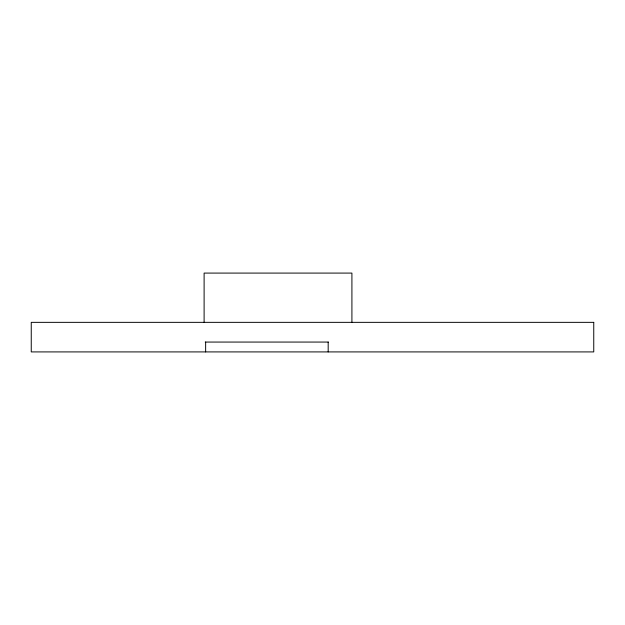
<?xml version="1.0" encoding="UTF-8"?>
<svg xmlns="http://www.w3.org/2000/svg" width="625" height="625" viewBox="0 0 625 625"><rect width="100%" height="100%" fill="white"/><g stroke="black" fill="none" stroke-linecap="round" stroke-linejoin="round"><path stroke-width="0.94" d="M205.227 342.062L328.305 342.062M351.914 322.352L351.914 273.086L204.109 273.086L204.109 322.352M328.18 342.062L328.18 351.914M205.641 342.062L205.641 351.914M593.75 322.352L31.25 322.352L31.25 351.914L593.75 351.914L593.75 322.352"/></g></svg>
